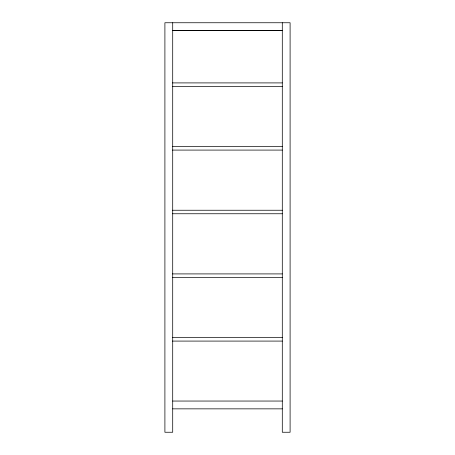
<?xml version="1.0" encoding="UTF-8"?>
<svg xmlns="http://www.w3.org/2000/svg" width="455" height="455" viewBox="0 0 455 455"><rect width="100%" height="100%" fill="white"/><g stroke="black" fill="none" stroke-linecap="round" stroke-linejoin="round"><path stroke-width="0.68" d="M172.508 30.354L282.492 30.354M172.707 30.548L282.293 30.548M172.508 82.907L282.293 82.907M172.508 86.416L282.293 86.416M172.508 146.573L282.293 146.573M172.508 150.087L282.293 150.087M172.508 210.244L282.293 210.244M172.508 213.753L282.293 213.753M172.508 273.91L282.293 273.91M172.508 277.419L282.293 277.419M172.508 337.576L282.293 337.576M172.508 341.085L282.293 341.085M172.707 401.048L282.293 401.048M172.707 408.852L282.293 408.852M282.293 22.75L282.293 432.25L290.097 432.25L290.097 22.75L164.903 22.75L164.903 432.25L172.707 432.25L172.707 22.75"/></g></svg>
